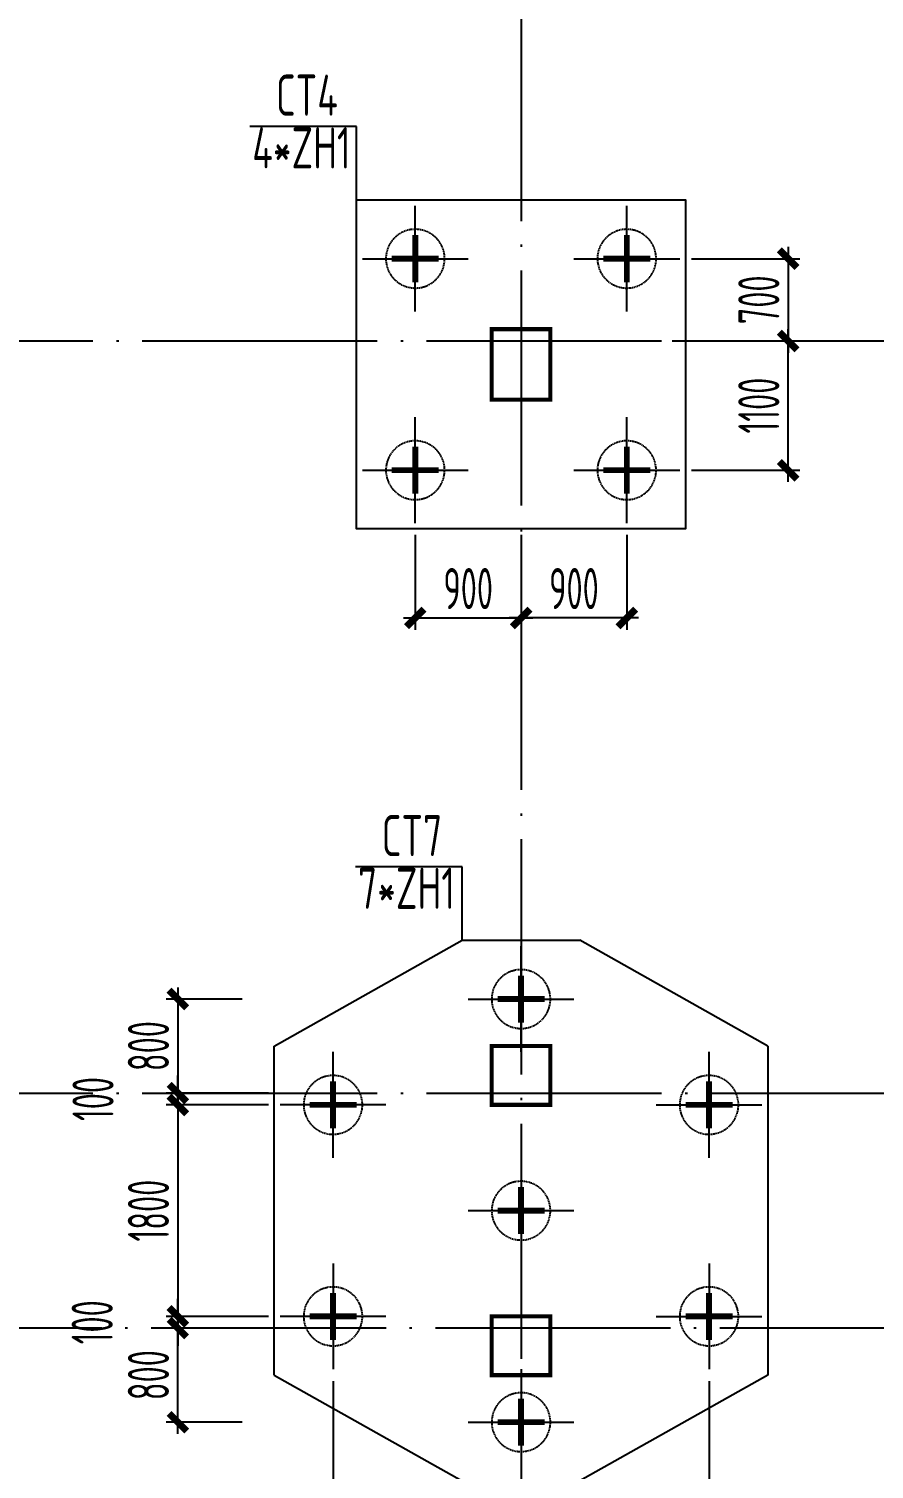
# Model space of a CAD drawing. Extents: x -472319 to -112444, y -516749 to -5704.
# Drawn here: x -395442 to -388247, y -156676 to -144420 of the extents above; entities that cross this region are included whole.
import ezdxf

# ---------------------------------------------------------------- set-up
doc = ezdxf.new("R2010")
doc.units = 0
doc.header["$LTSCALE"] = 100
doc.header["$MEASUREMENT"] = 0
for name, pattern in [('CENTER', [2, 1.25, -0.25, 0.25, -0.25]), ('DASHED', [0.75, 0.5, -0.25]), ('DOTE', [2.42, 2, -0.2, 0.02, -0.2])]:
    doc.linetypes.add(name, pattern=pattern)
for name, color, linetype in [('CT', 255, 'Continuous'), ('DOTE', 1, 'CENTER'), ('PILE_DASH', 9, 'DASHED'), ('填充', 8, 'Continuous'), ('柱', 2, 'Continuous'), ('桩线', 3, 'Continuous'), ('洞口边线', 7, 'Continuous')]:
    doc.layers.add(name, color=color, linetype=linetype)
doc.styles.add('HZ', font='tssdeng.shx', dxfattribs={"width": 0.6, "height": 350, "bigfont": 'a.shx'})
doc.styles.add('TSSD_Dimension', font='Tssdeng.shx', dxfattribs={"width": 0.7, "bigfont": 'hztxt.shx'})
doc.dimstyles.new('DIMN', dxfattribs={"dimtxt": 350, "dimasz": 150, "dimexe": 100, "dimexo": 100, "dimgap": 75, "dimtad": 1, "dimdec": 0, "dimzin": 0, "dimdsep": 46, "dimtxsty": 'HZ', "dimblk": 'ARCHTICK', "dimcen": 0.09, "dimdle": 100, "dimclrd": 3, "dimclre": 3, "dimclrt": 7, "dimazin": 2, "dimtfac": 1, "dimtdec": 0, "dimtmove": 2, "dimatfit": 3, "dimldrblk": 'ARCHTICK', "dimfxl": 1, "dimtolj": 1, "dimtzin": 0, "dimarcsym": 0})

# ---------------------------------------------------------------- blocks, each defined once
blk = doc.blocks.new('A$C20973FE6')
at = {"layer": 'CT'}
blk.add_lwpolyline([(0, 2800), (2800, 2800), (2800, 0), (0, 0)], close=True, dxfattribs=at)
at = {"layer": 'Defpoints', "ltscale": 0.5}
blk.add_point((1400, 1400), dxfattribs=at)
at = {"layer": 'PILE_DASH', "ltscale": 0.2}
for points in [[(500, 2050, -1), (500, 2550, -1)], [(2300, 2050, -1), (2300, 2550, -1)], [(500, 250, -1), (500, 750, -1)], [(2300, 250, -1), (2300, 750, -1)]]:
    blk.add_lwpolyline(points, format="xyb", close=True, dxfattribs=at)
at = {"layer": '桩线', "ltscale": 10}
for p, q in [((500, 1850), (500, 2750)), ((2300, 1850), (2300, 2750)), ((50, 2300), (950, 2300)), ((1850, 2300), (2750, 2300)), ((500, 50), (500, 950)), ((2300, 50), (2300, 950)), ((50, 500), (950, 500)), ((1850, 500), (2750, 500))]:
    blk.add_line(p, q, dxfattribs=at)
at = {"layer": '桩线', "const_width": 50}
for points in [[(500, 2500), (500, 2100)], [(2300, 2500), (2300, 2100)], [(700, 2300), (300, 2300)], [(2500, 2300), (2100, 2300)], [(500, 700), (500, 300)], [(2300, 700), (2300, 300)], [(700, 500), (300, 500)], [(2500, 500), (2100, 500)]]:
    blk.add_lwpolyline(points, dxfattribs=at)
blk = doc.blocks.new('_ArchTick')
at = {"color": 0, "linetype": 'ByBlock', "const_width": 0.4}
blk.add_lwpolyline([(-0.5, -0.5), (0.5, 0.5)], dxfattribs=at)
blk = doc.blocks.new('*D265')
at = {"layer": 'Defpoints', "color": 0, "transparency": 16777216}
for p in [(-389902, -146376), (-389902, -147076), (-388979, -147076)]:
    blk.add_point(p, dxfattribs=at)
at = {"layer": '填充', "color": 3, "lineweight": -2, "transparency": 16777216}
for p, q in [((-388979, -146276), (-388979, -147176)), ((-389802, -146376), (-388879, -146376)), ((-389802, -147076), (-388879, -147076))]:
    blk.add_line(p, q, dxfattribs=at)
at = {"layer": '填充', "color": 3, "lineweight": -2, "transparency": 16777216, "xscale": 150, "yscale": 150, "zscale": 150}
for p, rotation in [((-388979, -146376), 90), ((-388979, -147076), 270)]:
    blk.add_blockref('_ArchTick', p, dxfattribs=dict(at, rotation=rotation))
at = {"layer": '填充', "color": 7, "transparency": 16777216, "insert": (-389229, -146726), "char_height": 350, "attachment_point": 5, "rotation": 90, "style": 'HZ'}
blk.add_mtext('\\A1;700', dxfattribs=at)
blk = doc.blocks.new('*D266')
at = {"layer": 'Defpoints', "color": 0, "transparency": 16777216}
for p in [(-390065, -147076), (-388979, -147076), (-389902, -148176)]:
    blk.add_point(p, dxfattribs=at)
at = {"layer": '填充', "color": 3, "lineweight": -2, "transparency": 16777216}
for p, q in [((-388979, -148276), (-388979, -146976)), ((-389965, -147076), (-388879, -147076)), ((-389802, -148176), (-388879, -148176))]:
    blk.add_line(p, q, dxfattribs=at)
at = {"layer": '填充', "color": 3, "lineweight": -2, "transparency": 16777216, "xscale": 150, "yscale": 150, "zscale": 150}
for p, rotation in [((-388979, -147076), 90), ((-388979, -148176), 270)]:
    blk.add_blockref('_ArchTick', p, dxfattribs=dict(at, rotation=rotation))
at = {"layer": '填充', "color": 7, "transparency": 16777216, "insert": (-389229, -147626), "char_height": 350, "attachment_point": 5, "rotation": 90, "style": 'HZ'}
blk.add_mtext('\\A1;1100', dxfattribs=at)
blk = doc.blocks.new('*D267')
at = {"layer": 'Defpoints', "color": 0, "transparency": 16777216}
for p in [(-391252, -148626), (-390352, -148626), (-391252, -149433)]:
    blk.add_point(p, dxfattribs=at)
at = {"layer": '填充', "color": 3, "lineweight": -2, "transparency": 16777216}
for p, q in [((-391252, -148726), (-391252, -149533)), ((-390352, -148726), (-390352, -149533)), ((-390252, -149433), (-391352, -149433))]:
    blk.add_line(p, q, dxfattribs=at)
at = {"layer": '填充', "color": 3, "lineweight": -2, "transparency": 16777216, "xscale": 150, "yscale": 150, "zscale": 150, "rotation": 180}
blk.add_blockref('_ArchTick', (-391252, -149433), dxfattribs=at)
at = {"layer": '填充', "color": 3, "lineweight": -2, "transparency": 16777216, "xscale": 150, "yscale": 150, "zscale": 150}
blk.add_blockref('_ArchTick', (-390352, -149433), dxfattribs=at)
at = {"layer": '填充', "color": 7, "transparency": 16777216, "insert": (-390802, -149183), "char_height": 350, "attachment_point": 5, "style": 'HZ'}
blk.add_mtext('\\A1;900', dxfattribs=at)
blk = doc.blocks.new('*D268')
at = {"layer": 'Defpoints', "color": 0, "transparency": 16777216}
for p in [(-392152, -148626), (-391252, -148626), (-391252, -149433)]:
    blk.add_point(p, dxfattribs=at)
at = {"layer": '填充', "color": 3, "lineweight": -2, "transparency": 16777216}
for p, q in [((-392152, -148726), (-392152, -149533)), ((-391252, -148726), (-391252, -149533)), ((-392252, -149433), (-391152, -149433))]:
    blk.add_line(p, q, dxfattribs=at)
at = {"layer": '填充', "color": 3, "lineweight": -2, "transparency": 16777216, "xscale": 150, "yscale": 150, "zscale": 150, "rotation": 180}
blk.add_blockref('_ArchTick', (-392152, -149433), dxfattribs=at)
at = {"layer": '填充', "color": 3, "lineweight": -2, "transparency": 16777216, "xscale": 150, "yscale": 150, "zscale": 150}
blk.add_blockref('_ArchTick', (-391252, -149433), dxfattribs=at)
at = {"layer": '填充', "color": 7, "transparency": 16777216, "insert": (-391702, -149183), "char_height": 350, "attachment_point": 5, "style": 'HZ'}
blk.add_mtext('\\A1;900', dxfattribs=at)
blk = doc.blocks.new('A$C67631B70')
at = {"layer": 'CT', "ltscale": 10}
for p, q in [((0, 3700), (1600, 4600)), ((1600, 4600), (2600, 4600)), ((4200, 3700), (2600, 4600)), ((0, 900), (0, 3700)), ((4200, 3700), (4200, 900)), ((0, 900), (1600, 0)), ((4200, 900), (2600, 0)), ((1600, 0), (2600, 0)), ((1650, 0), (2550, 0))]:
    blk.add_line(p, q, dxfattribs=at)
at = {"layer": 'PILE_DASH', "ltscale": 0.2}
for points in [[(2100, 3850, -1), (2100, 4350, -1)], [(500, 2950, 1), (500, 3450, 1)], [(3700, 2950, -1), (3700, 3450, -1)], [(2100, 2550, 1), (2100, 2050, 1)], [(500, 1650, -1), (500, 1150, -1)], [(3700, 1650, 1), (3700, 1150, 1)], [(2100, 750, 1), (2100, 250, 1)]]:
    blk.add_lwpolyline(points, format="xyb", close=True, dxfattribs=at)
at = {"layer": '桩线', "ltscale": 10}
for p, q in [((2100, 3650), (2100, 4550)), ((1650, 4100), (2550, 4100)), ((500, 2750), (500, 3650)), ((3700, 2750), (3700, 3650)), ((950, 3200), (50, 3200)), ((3250, 3200), (4150, 3200)), ((2100, 2750), (2100, 1850)), ((1650, 2300), (2550, 2300)), ((500, 1850), (500, 950)), ((3700, 1850), (3700, 950)), ((950, 1400), (50, 1400)), ((3250, 1400), (4150, 1400)), ((2100, 950), (2100, 50)), ((1650, 500), (2550, 500))]:
    blk.add_line(p, q, dxfattribs=at)
at = {"layer": '桩线', "const_width": 50}
for points in [[(2100, 4300), (2100, 3900)], [(2300, 4100), (1900, 4100)], [(500, 3400), (500, 3000)], [(3700, 3400), (3700, 3000)], [(300, 3200), (700, 3200)], [(3900, 3200), (3500, 3200)], [(2100, 2100), (2100, 2500)], [(2300, 2300), (1900, 2300)], [(500, 1200), (500, 1600)], [(3700, 1200), (3700, 1600)], [(300, 1400), (700, 1400)], [(3900, 1400), (3500, 1400)], [(2100, 300), (2100, 700)], [(2300, 500), (1900, 500)]]:
    blk.add_lwpolyline(points, dxfattribs=at)
blk = doc.blocks.new('*D43')
at = {"layer": 'Defpoints', "color": 0, "transparency": 16777216}
for p in [(-389652, -155826), (-391252, -156776), (-389652, -157510)]:
    blk.add_point(p, dxfattribs=at)
at = {"layer": '填充', "color": 3, "lineweight": -2, "transparency": 16777216}
for p, q in [((-389652, -155926), (-389652, -157610)), ((-391252, -156876), (-391252, -157610)), ((-391352, -157510), (-389552, -157510))]:
    blk.add_line(p, q, dxfattribs=at)
at = {"layer": '填充', "color": 3, "lineweight": -2, "transparency": 16777216, "xscale": 150, "yscale": 150, "zscale": 150, "rotation": 180}
blk.add_blockref('_ArchTick', (-391252, -157510), dxfattribs=at)
at = {"layer": '填充', "color": 3, "lineweight": -2, "transparency": 16777216, "xscale": 150, "yscale": 150, "zscale": 150}
blk.add_blockref('_ArchTick', (-389652, -157510), dxfattribs=at)
at = {"layer": '填充', "color": 7, "transparency": 16777216, "insert": (-390452, -157260), "char_height": 350, "attachment_point": 5, "style": 'HZ'}
blk.add_mtext('\\A1;1600', dxfattribs=at)
blk = doc.blocks.new('*D44')
at = {"layer": 'Defpoints', "color": 0, "transparency": 16777216}
for p in [(-392852, -155826), (-391252, -156776), (-392852, -157510)]:
    blk.add_point(p, dxfattribs=at)
at = {"layer": '填充', "color": 3, "lineweight": -2, "transparency": 16777216}
for p, q in [((-392852, -155926), (-392852, -157610)), ((-391252, -156876), (-391252, -157610)), ((-391152, -157510), (-392952, -157510))]:
    blk.add_line(p, q, dxfattribs=at)
at = {"layer": '填充', "color": 3, "lineweight": -2, "transparency": 16777216, "xscale": 150, "yscale": 150, "zscale": 150, "rotation": 180}
blk.add_blockref('_ArchTick', (-392852, -157510), dxfattribs=at)
at = {"layer": '填充', "color": 3, "lineweight": -2, "transparency": 16777216, "xscale": 150, "yscale": 150, "zscale": 150}
blk.add_blockref('_ArchTick', (-391252, -157510), dxfattribs=at)
at = {"layer": '填充', "color": 7, "transparency": 16777216, "insert": (-392052, -157260), "char_height": 350, "attachment_point": 5, "style": 'HZ'}
blk.add_mtext('\\A1;1600', dxfattribs=at)
blk = doc.blocks.new('*D45')
at = {"layer": 'Defpoints', "color": 0, "transparency": 16777216}
for p in [(-393302, -155376), (-394173, -155476), (-393302, -155476)]:
    blk.add_point(p, dxfattribs=at)
at = {"layer": '填充', "color": 3, "lineweight": -2, "transparency": 16777216}
for p, q in [((-394173, -155376), (-394173, -155226)), ((-393402, -155376), (-394273, -155376)), ((-394173, -155376), (-394173, -155476)), ((-393402, -155476), (-394273, -155476)), ((-394173, -155476), (-394173, -155626))]:
    blk.add_line(p, q, dxfattribs=at)
at = {"layer": '填充', "color": 3, "lineweight": -2, "transparency": 16777216, "xscale": 150, "yscale": 150, "zscale": 150}
for p, rotation in [((-394173, -155376), 270), ((-394173, -155476), 90)]:
    blk.add_blockref('_ArchTick', p, dxfattribs=dict(at, rotation=rotation))
at = {"layer": '填充', "color": 7, "transparency": 16777216, "insert": (-394902, -155426), "char_height": 350, "attachment_point": 5, "rotation": 90, "style": 'HZ'}
blk.add_mtext('\\A1;100', dxfattribs=at)
blk = doc.blocks.new('*D46')
at = {"layer": 'Defpoints', "color": 0, "transparency": 16777216}
for p in [(-394173, -155476), (-393525, -155476), (-393525, -156276)]:
    blk.add_point(p, dxfattribs=at)
at = {"layer": '填充', "color": 3, "lineweight": -2, "transparency": 16777216}
for p, q in [((-394173, -156376), (-394173, -155376)), ((-393625, -155476), (-394273, -155476)), ((-393625, -156276), (-394273, -156276))]:
    blk.add_line(p, q, dxfattribs=at)
at = {"layer": '填充', "color": 3, "lineweight": -2, "transparency": 16777216, "xscale": 150, "yscale": 150, "zscale": 150}
for p, rotation in [((-394173, -155476), 90), ((-394173, -156276), 270)]:
    blk.add_blockref('_ArchTick', p, dxfattribs=dict(at, rotation=rotation))
at = {"layer": '填充', "color": 7, "transparency": 16777216, "insert": (-394423, -155876), "char_height": 350, "attachment_point": 5, "rotation": 90, "style": 'HZ'}
blk.add_mtext('\\A1;800', dxfattribs=at)
blk = doc.blocks.new('*D47')
at = {"layer": 'Defpoints', "color": 0, "transparency": 16777216}
for p in [(-394173, -153476), (-393302, -153476), (-393302, -153576)]:
    blk.add_point(p, dxfattribs=at)
at = {"layer": '填充', "color": 3, "lineweight": -2, "transparency": 16777216}
for p, q in [((-394173, -153476), (-394173, -153326)), ((-393402, -153476), (-394273, -153476)), ((-394173, -153576), (-394173, -153476)), ((-393402, -153576), (-394273, -153576)), ((-394173, -153576), (-394173, -153726))]:
    blk.add_line(p, q, dxfattribs=at)
at = {"layer": '填充', "color": 3, "lineweight": -2, "transparency": 16777216, "xscale": 150, "yscale": 150, "zscale": 150}
for p, rotation in [((-394173, -153476), 270), ((-394173, -153576), 90)]:
    blk.add_blockref('_ArchTick', p, dxfattribs=dict(at, rotation=rotation))
at = {"layer": '填充', "color": 7, "transparency": 16777216, "insert": (-394895, -153526), "char_height": 350, "attachment_point": 5, "rotation": 90, "style": 'HZ'}
blk.add_mtext('\\A1;100', dxfattribs=at)
blk = doc.blocks.new('*D48')
at = {"layer": 'Defpoints', "color": 0, "transparency": 16777216}
for p in [(-393525, -152676), (-394173, -153476), (-393525, -153476)]:
    blk.add_point(p, dxfattribs=at)
at = {"layer": '填充', "color": 3, "lineweight": -2, "transparency": 16777216}
for p, q in [((-394173, -152576), (-394173, -153576)), ((-393625, -152676), (-394273, -152676)), ((-393625, -153476), (-394273, -153476))]:
    blk.add_line(p, q, dxfattribs=at)
at = {"layer": '填充', "color": 3, "lineweight": -2, "transparency": 16777216, "xscale": 150, "yscale": 150, "zscale": 150}
for p, rotation in [((-394173, -152676), 90), ((-394173, -153476), 270)]:
    blk.add_blockref('_ArchTick', p, dxfattribs=dict(at, rotation=rotation))
at = {"layer": '填充', "color": 7, "transparency": 16777216, "insert": (-394423, -153076), "char_height": 350, "attachment_point": 5, "rotation": 90, "style": 'HZ'}
blk.add_mtext('\\A1;800', dxfattribs=at)
blk = doc.blocks.new('*D49')
at = {"layer": 'Defpoints', "color": 0, "transparency": 16777216}
for p in [(-393402, -153576), (-394173, -155376), (-393402, -155376)]:
    blk.add_point(p, dxfattribs=at)
at = {"layer": '填充', "color": 3, "lineweight": -2, "transparency": 16777216}
for p, q in [((-394173, -153476), (-394173, -155476)), ((-393502, -153576), (-394273, -153576)), ((-393502, -155376), (-394273, -155376))]:
    blk.add_line(p, q, dxfattribs=at)
at = {"layer": '填充', "color": 3, "lineweight": -2, "transparency": 16777216, "xscale": 150, "yscale": 150, "zscale": 150}
for p, rotation in [((-394173, -153576), 90), ((-394173, -155376), 270)]:
    blk.add_blockref('_ArchTick', p, dxfattribs=dict(at, rotation=rotation))
at = {"layer": '填充', "color": 7, "transparency": 16777216, "insert": (-394423, -154476), "char_height": 350, "attachment_point": 5, "rotation": 90, "style": 'HZ'}
blk.add_mtext('\\A1;1800', dxfattribs=at)

msp = doc.modelspace()

# ---------------------------------------------------------------- linework, layer by layer
at = {"layer": 'DOTE', "linetype": 'DOTE', "ltscale": 10}
for p, q in [((-391252.329, -144056.242), (-391252.329, -163319.782)), ((-418675.647, -147075.89), (-353680.518, -147075.89)), ((-418675.647, -153475.89), (-353680.518, -153475.89)), ((-353680.518, -155475.89), (-418675.647, -155475.89))]:
    msp.add_line(p, q, dxfattribs=at)
at = {"layer": '柱', "const_width": 35}
for points in [[(-391502.329, -146975.89), (-391002.329, -146975.89), (-391002.329, -147575.89), (-391502.329, -147575.89)], [(-391502.329, -153075.89), (-391002.329, -153075.89), (-391002.329, -153575.89), (-391502.329, -153575.89)], [(-391502.329, -155875.89), (-391002.329, -155875.89), (-391002.329, -155375.89), (-391502.329, -155375.89)]]:
    msp.add_lwpolyline(points, close=True, dxfattribs=at)
at = {"layer": '洞口边线'}
for p, q in [((-392652.329, -145249.979), (-393559.784, -145249.979)), ((-392652.329, -145875.89), (-392652.329, -145249.979)), ((-391752.329, -151549.982), (-392659.784, -151549.982)), ((-391752.329, -152175.892), (-391752.329, -151549.982))]:
    msp.add_line(p, q, dxfattribs=at)

# ---------------------------------------------------------------- block references
at = {"layer": '填充'}
for name, p in [('A$C20973FE6', (-392652.329, -148675.889)), ('A$C67631B70', (-393352.33, -156775.895))]:
    msp.add_blockref(name, p, dxfattribs=at)

# ---------------------------------------------------------------- texts
at = {"layer": '洞口边线', "style": 'TSSD_Dimension', "width": 0.7}
for s, p in [('CT4', (-393338.452, -145159.788)), ('4*ZH1', (-393540.266, -145608.321)), ('CT7', (-392438.452, -151459.791)), ('7*ZH1', (-392640.266, -151908.323))]:
    msp.add_text(s, height=350, dxfattribs=at).set_placement(p)

# ---------------------------------------------------------------- dimensions: what is measured, and where the dimension line sits
at = {"layer": '填充'}
for base, p1, p2, angle, picture, middle in [((-388978.614, -147075.89), (-389902.329, -146375.89), (-389902.329, -147075.89), 90, '*D265', (-389228.614, -146725.89)), ((-388978.614, -147075.89), (-389902.329, -148175.89), (-390065.114, -147075.89), 90, '*D266', (-389228.614, -147625.89)), ((-394172.544, -153475.893), (-393524.544, -152675.892), (-393524.544, -153475.893), 270, '*D48', (-394422.544, -153075.893)), ((-394172.544, -155375.89), (-393402.329, -153575.893), (-393402.329, -155375.89), 90, '*D49', (-394422.544, -154475.892)), ((-394172.544, -155475.89), (-393524.544, -156275.892), (-393524.544, -155475.89), 90, '*D46', (-394422.544, -155875.891)), ((-392852.329, -157509.742), (-391252.329, -156775.892), (-392852.329, -155825.89), 180, '*D44', (-392052.329, -157259.742))]:
    dim = msp.add_linear_dim(base=base, p1=p1, p2=p2, angle=angle, dimstyle='DIMN', dxfattribs=at)
    dim.commit()
    dim.dimension.update_dxf_attribs({"geometry": picture, "text_midpoint": middle})
for base, p1, p2, picture, middle in [((-391252.329, -149433.242), (-392152.329, -148625.89), (-391252.329, -148625.89), '*D268', (-391702.329, -149183.242)), ((-391252.329, -149433.242), (-390352.329, -148625.89), (-391252.329, -148625.89), '*D267', (-390802.329, -149183.242)), ((-389652.329, -157509.742), (-391252.329, -156775.892), (-389652.329, -155825.89), '*D43', (-390452.329, -157259.742))]:
    dim = msp.add_linear_dim(base=base, p1=p1, p2=p2, dimstyle='DIMN', dxfattribs=at)
    dim.commit()
    dim.dimension.update_dxf_attribs({"geometry": picture, "text_midpoint": middle})
for base, p1, p2, angle, picture, middle in [((-394172.544, -153475.893), (-393302.329, -153575.893), (-393302.329, -153475.893), 270, '*D47', (-394894.886, -153525.893)), ((-394172.544, -155475.89), (-393302.329, -155375.89), (-393302.329, -155475.89), 90, '*D45', (-394901.886, -155425.89))]:
    dim = msp.add_linear_dim(base=base, p1=p1, p2=p2, angle=angle, dimstyle='DIMN', dxfattribs=at)
    dim.commit()
    dim.dimension.update_dxf_attribs({"geometry": picture, "text_midpoint": middle, "dimtype": 160})

doc.saveas('drawing.dxf')
